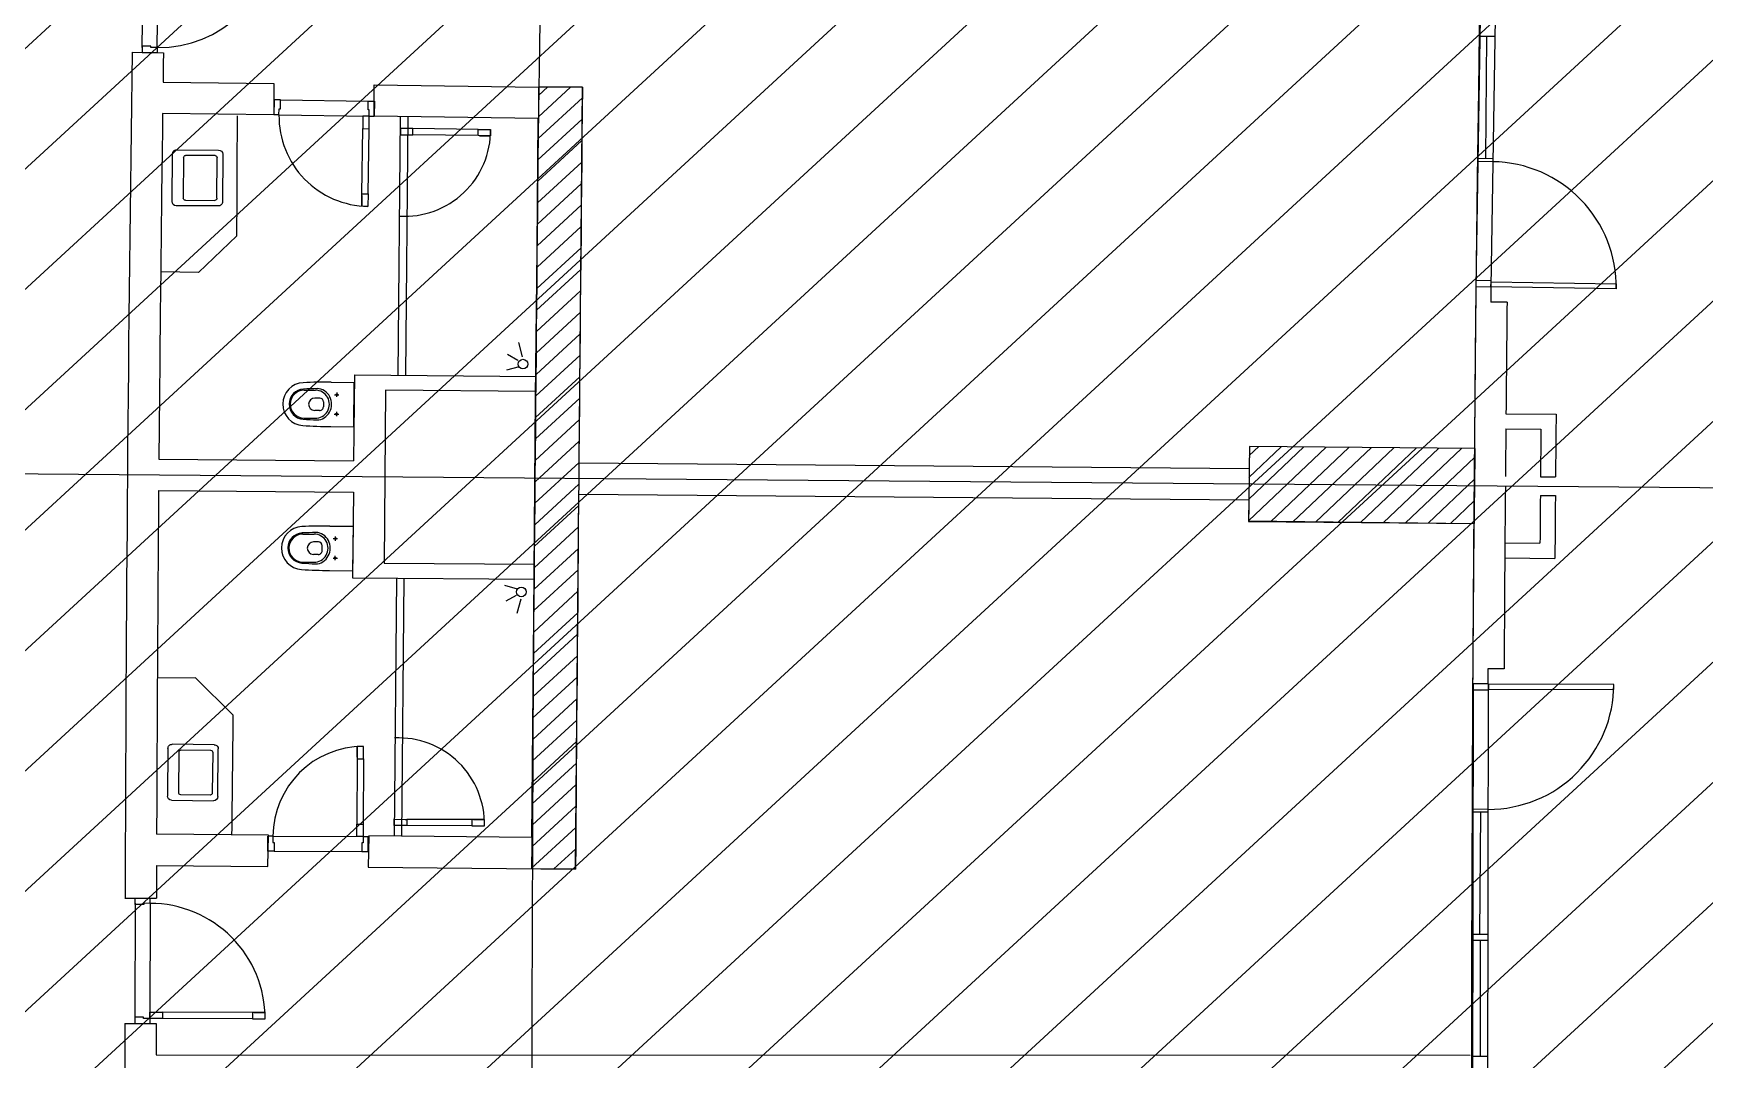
# Model space of a CAD drawing. Extents: x -678889171 to 586587, y -792238163 to 335485.
# Drawn here: x -678721626 to -678708285, y -792048259 to -792040063 of the extents above; entities that cross this region are included whole.
import ezdxf
from ezdxf.enums import TextEntityAlignment as Align

# ---------------------------------------------------------------- set-up
doc = ezdxf.new("R2010")
doc.units = 0
doc.header["$MEASUREMENT"] = 0
for name, color, linetype in [('A-FLOR-PATT', 252, 'Continuous'), ('A-SITE-PATT', 252, 'Continuous'), ('A-WALL', 252, 'Continuous')]:
    doc.layers.add(name, color=color, linetype=linetype)
doc.layers.add('BASEMENT3 LAYOUT$0$HATCH3', color=252, linetype='Continuous', lineweight=15)
doc.styles.add('Ground floor Towers$0$$Bas01-Rname$0$EN-SC', font='swissc.ttf')
doc.styles.add('Ground floor Towers$0$$Bas01-Rname$0$EN-SCL', font='swisscl.ttf')
doc.styles.add('Ground floor Towers$0$04-Ground Floor$0$V2-lower ground$0$LEVEL  FOR LICENSE LOWER GR$0$$LG- LEVEL$0$AR-SR', font='sarb.shx')

# ---------------------------------------------------------------- blocks, each defined once
blk = doc.blocks.new('A$C61C61320')
at = {"layer": 'BASEMENT3 LAYOUT$0$HATCH3'}
h = blk.add_hatch(dxfattribs=at)
h.set_pattern_fill('JIS_WOOD', color=256, scale=1000, style=0)
h.set_pattern_definition([(45, (-845711.5632553247, -468029.5931597503), (-499.9999991609842, 499.9999991609843), [])])
h.paths.add_polyline_path([(11086.00013759569, -61354.85490543771), (12440.74077330553, -169431.9252005816), (-18168.17453308101, -169031.9252005816), (-24087.31416799291, -98540.68329571502), (-23668.41511030192, -60233.84526748693)])
blk = doc.blocks.new('GR')
at = {"layer": 'A-FLOR-PATT'}
for p, q in [((87922.06118638365, 151725.4926614816), (88070.68067647384, 145727.3335899693)), ((88042.02436781392, 151728.4650512834), (88190.64385790408, 145730.3059797711)), ((77354.93473527214, 147205.9127432019), (77331.06739260045, 148125.6030986767)), ((77474.89434685577, 147209.0258748547), (77451.02700418408, 148128.7162303295)), ((88141.10402787403, 147729.6923369419), (88021.14084644393, 147726.7199471401)), ((88075.19489071405, 147728.0592721564), (88105.27310429864, 146753.5052929202)), ((77275.999391017, 147163.8500303036), (77525.92355307739, 147170.0286570987)), ((77424.65174772484, 147217.7253709647), (77354.67530763448, 147215.9093775006)), ((77354.67530763448, 147215.9093775006), (77355.97244582315, 147165.9262060074)), ((77355.97244582315, 147165.9262060074), (77475.93205740671, 147169.0393376602)), ((77424.91117536258, 147207.7287366661), (77424.65174772484, 147217.7253709647)), ((77474.89434685577, 147209.0258748547), (77424.91117536258, 147207.7287366661)), ((77474.89434685577, 147209.0258748547), (77475.93205740671, 147169.0393376602)), ((79216.3140189224, 146980.9915969043), (80529.57684070195, 147016.6561890004)), ((80879.33460165665, 147029.9384218194), (80529.5076596475, 147018.8360241544)), ((80529.50765964753, 147018.8360241544), (80879.33152809009, 147029.938324274)), ((80531.68780521146, 146950.301625755), (80603.37422443356, 147021.9880449771)), ((80537.1254230872, 146778.9625483341), (80785.09880482117, 147026.9359300681)), ((80974.47917688612, 144032.0151978391), (80879.33460165665, 147029.9384218194)), ((77532.25408139935, 146935.2571789788), (78416.46906802506, 146959.2700165467)), ((78416.46906802506, 146959.2700165467), (78427.928848989, 146709.4890600942)), ((79227.7737998864, 146731.2106404518), (79216.3140189224, 146980.9915969043)), ((80542.56304096294, 146607.6234709132), (80881.962984368, 146947.0234143182)), ((78474.65275370034, 146830.8021951146), (78424.67118139847, 146829.4448336186)), ((78424.67118139847, 146829.4448336186), (78427.92884898897, 146709.4890600942)), ((78466.55674533443, 146760.5565215929), (78476.5530597948, 146760.8279938921)), ((78467.91410683046, 146710.574949291), (78466.55674533443, 146760.5565215929)), ((78474.65275370034, 146830.8021951146), (79174.3947659265, 146849.8052560592)), ((78476.5530597948, 146760.8279938921), (78474.65275370034, 146830.8021951146)), ((79174.3947659265, 146849.8052560592), (79224.37633822838, 146851.1626175553)), ((79176.29507202096, 146779.8310548367), (79174.3947659265, 146849.8052560592)), ((79186.29138648135, 146780.102527136), (79176.29507202096, 146779.8310548367)), ((79187.64874797738, 146730.1209548341), (79186.29138648135, 146780.102527136)), ((79224.37633822838, 146851.1626175553), (79227.63400581888, 146731.2068440309)), ((80537.50713808843, 146766.7793815194), (79227.7737998864, 146731.2106404518)), ((80602.95769340175, 144707.1987136941), (80537.50713808843, 146766.7793815194)), ((80548.0006588387, 146436.2843934923), (80887.40073894584, 146775.6844735995)), ((88165.2546950137, 146754.9914878211), (88045.29151358361, 146752.0190980193)), ((78427.928848989, 146709.4890600942), (77539.09208689825, 146685.3507078662)), ((78467.91410683046, 146710.574949291), (78427.92884898897, 146709.4890600942)), ((78467.91410683046, 146710.574949291), (79187.6487479774, 146730.1209548341)), ((79187.6487479774, 146730.1209548341), (79137.66717567551, 146728.763593338)), ((79137.66717567551, 146728.763593338), (79140.02898467863, 146641.7956575328)), ((79140.02898467863, 146641.7956575328), (79140.3818986676, 146628.8004487343)), ((79140.3818986676, 146628.8004487343), (79190.36347096947, 146630.1578102303)), ((79154.49845822644, 146108.9920967949), (79140.3818986676, 146628.8004487343)), ((79187.64874797738, 146730.1209548341), (79227.63400581888, 146731.2068440309)), ((79190.36347096947, 146630.1578102303), (79187.6487479774, 146730.1209548341)), ((79204.48003052833, 146110.3494582909), (79190.36347096947, 146630.1578102303)), ((79503.51270615318, 144672.2599098512), (79438.06215083986, 146731.8405776765)), ((79540.87110373282, 146645.0247653738, 1.370197935225449e-07), (79440.91285793587, 146642.135284938, 1.370197935225449e-07)), ((79440.91285793587, 146642.135284938, 1.370197935225449e-07), (79442.35759815379, 146592.1561620396, 1.370197935225449e-07)), ((79563.48243273038, 144674.1656627881), (79498.03187741706, 146733.7463306134)), ((80060.65398187694, 146660.0500636401, 1.365773000798361e-07), (79540.87110373282, 146645.0247653738, 1.370080529922707e-07)), ((79542.31584395074, 146595.0456424754, 1.370197935225449e-07), (79540.87110373282, 146645.0247653738, 1.370197935225449e-07)), ((80060.65398187694, 146660.0500636401, 1.364954346887544e-07), (80160.61222767389, 146662.9395440759, 1.364954346887544e-07)), ((80062.09872209486, 146610.0709407416, 1.364954346887544e-07), (80060.65398187694, 146660.0500636401, 1.364954346887544e-07)), ((80160.61222767389, 146662.9395440759, 1.364954346887544e-07), (80162.05696789181, 146612.9604211774, 1.364954346887544e-07)), ((88165.84372750562, 146731.2210497808), (88045.88054607557, 146728.2486599791)), ((79442.35759815379, 146592.1561620396, 1.370197935225449e-07), (79529.32127199713, 146594.6700100187, 1.370197935225449e-07)), ((79529.32127199713, 146594.6700100187, 1.370197935225449e-07), (79542.31584395074, 146595.0456424754, 1.370197935225449e-07)), ((80062.09872209486, 146610.0709407416, 1.365782717872995e-07), (79542.31584395074, 146595.0456424754, 1.370090246997341e-07)), ((80162.05696789181, 146612.9604211774, 1.364954346887544e-07), (80062.09872209486, 146610.0709407416, 1.364954346887544e-07)), ((80162.05696789181, 146612.9604211774, 1.364954346887544e-07), (80075.09329404845, 146610.4465731983, 1.364954346887544e-07)), ((80075.09329404845, 146610.4465731983, 1.364954346887544e-07), (80162.05696789181, 146612.9604211774, 1.364954346887544e-07)), ((80553.43827671443, 146264.9453160714), (80892.83849352373, 146604.3455328807)), ((80558.8758945902, 146093.6062386505), (80898.2762481016, 146433.006592162)), ((80564.31351246595, 145922.2671612297), (80903.71400267948, 146261.6676514432)), ((79154.49845822646, 146108.9920967949), (79204.48003052833, 146110.3494582909)), ((79157.21318121855, 146009.0289521911), (79154.49845822646, 146108.9920967949)), ((79157.21318121855, 146009.0289521911), (79154.85137221543, 146095.9968879964)), ((79154.85137221543, 146095.9968879964), (79157.21318121855, 146009.0289521911)), ((79204.48003052833, 146110.3494582909), (79207.19475352042, 146010.3863136871)), ((80569.75113034171, 145750.9280838088), (80909.15175725732, 146090.3287107244)), ((79207.19475352042, 146010.3863136871), (79157.21318121855, 146009.0289521911)), ((80575.18874821742, 145579.5890063879), (80914.58951183518, 145918.9897700056)), ((78171.4049162346, 145732.2666881592), (77878.21796390766, 145427.1427081097)), ((80580.62636609317, 145408.249928967), (80920.02726641305, 145747.6508292868)), ((88189.4140450408, 145780.2747578927), (88069.44888298838, 145777.3184145141)), ((88190.64583852608, 145730.2899333476), (88070.68067647365, 145727.3335899689)), ((88189.62063986492, 145771.5155436809), (89189.31388010725, 145796.2832306934)), ((88190.61134731676, 145731.5278143287), (88189.62063986492, 145771.5155436809)), ((89190.30458755906, 145756.2955013411), (88190.61134731676, 145731.5278143287)), ((89189.31388010725, 145796.2832306934), (89190.30458755906, 145756.2955013411)), ((80586.06398396892, 145236.9108515461), (80925.46502099089, 145576.311888568)), ((88324.1929195295, 145613.5445485484), (88194.23052363713, 145610.3418398453)), ((77878.21796390768, 145427.1427081097), (77578.27688207132, 145421.1585202647)), ((80591.50160184466, 145065.5717741252), (80930.90277556877, 145404.9729478493)), ((88080.37007307273, 145407.1132081713), (88079.65163965744, 145407.0954067408)), ((80596.9392197204, 144894.2326967043), (80936.34053014664, 145233.6340071305)), ((80588.22900183627, 145034.172722696), (80592.49049016196, 145034.3015422689)), ((80602.37683759617, 144722.8936192835), (80941.77828472451, 145062.2950664118)), ((33387.76585642999, 142369.9277474364), (113940, 144975)), ((80488.85823173367, 144859.2649090915), (80453.55833577005, 144971.4431399739)), ((80607.81445547189, 144551.5545418625), (80947.21603930237, 144890.956125693)), ((80465.10759023944, 144778.1976804411), (80365.3894850224, 144746.8186979757)), ((80451.93124985023, 144828.8005451164), (80368.65689734099, 144872.852171804)), ((79153.56605570874, 144662.3166473711), (80602.95769340175, 144707.1987136941)), ((79153.56605570874, 144662.3166473711), (79175.39762950709, 143974.4226508208)), ((80613.25207334766, 144380.2154644417), (80952.65379388022, 144719.6171849742)), ((88351.55678052374, 144723.0963523092), (88751.14429646665, 144736.0031782293)), ((78758.68054531905, 144523.040428018), (78847.11823388831, 144526.3261585145)), ((78971.34956139926, 144595.5357336162), (79155.49998896522, 144601.380084155)), ((79001.25133391464, 144496.4343724033), (79036.23372075889, 144497.5446024152)), ((79018.18741233076, 144514.4806808313), (79019.29764234275, 144479.4982939871)), ((79166.76089337247, 144246.5587318777), (79155.49998896522, 144601.380084155)), ((80606.75230721936, 144587.2586979131), (79407.2528571937, 144550.1148283954)), ((79407.2528571937, 144550.1148283954), (79451.08235758933, 143169.0852025682)), ((80650.42450705664, 143209.4247378556), (80606.75230721936, 144587.2586979131)), ((80618.6896912234, 144208.8763870207), (80958.09154845809, 144548.2782442555)), ((88355.34383108933, 144603.1560929283), (88635.1979360024, 144612.1954849789)), ((78884.34618692142, 144464.8101265313), (78845.27977251743, 144463.5702824371)), ((78887.49289598396, 144365.6600472471), (78848.42648157997, 144364.4202031528)), ((78915.28271565534, 144435.7768492466), (78916.52617326876, 144396.596575981)), ((79023.10414524097, 144359.5586819497), (79024.21437525297, 144324.5762951054)), ((80624.12730909916, 144037.5373095999), (80963.529303036, 144376.9393035367)), ((88115.36295819725, 144436.8256807155), (86316.27006772533, 144379.6778729297)), ((88115.36295819731, 144436.8256807155), (86316.27006772533, 144379.6778729297)), ((86316.27006772533, 144379.6778729297), (86321.92065000816, 144204.7621617171)), ((86316.74320745096, 144306.6429440416), (86389.94652461114, 144382.0181901074)), ((86322.23666686844, 144132.8810654866), (86569.74151845147, 144387.7293403228)), ((86327.77879679107, 143959.1693014818), (86749.5365122918, 144393.4404905381)), ((86333.36955647646, 143785.5076100757), (86929.33150613213, 144399.1516407534)), ((86507.54790888802, 143785.435474148), (87109.12649997248, 144404.8627909688)), ((86687.34290272836, 143791.1466243633), (87288.9214938128, 144410.5739411841)), ((86867.1378965687, 143796.8577745787), (87468.71648765315, 144416.2850913995)), ((87046.932890409, 143802.568924794), (87648.51148149345, 144421.9962416148)), ((87226.72788424935, 143808.2800750094), (87828.3064753338, 144427.7073918301)), ((87406.52287808967, 143813.9912252247), (88008.10146917414, 144433.4185420455)), ((87586.31787193, 143819.70237544), (88115.87444427234, 144364.9707935191)), ((88132.64353742031, 143837.056295454), (88115.36295819731, 144436.8256807155)), ((78765.77251826662, 144299.5784980907), (78854.24058004499, 144301.9071950546)), ((78982.61046580652, 144240.7143813388), (79166.76089337247, 144246.5587318777)), ((79006.16806682484, 144341.5123735216), (79041.15045366909, 144342.6226035336)), ((88647.34861473273, 144232.3897784329), (88767.28606483084, 144236.2638028404)), ((80629.56492697488, 143866.198232179), (80968.96705761383, 144205.6003628179)), ((80974.40831496185, 144032.0129086729), (86320.77259263935, 144204.7250741817)), ((87766.11286577035, 143825.4135256554), (88121.39312880374, 144191.2348885025)), ((88652.21124690515, 144082.4686151074), (88772.14870103018, 144086.3426396451)), ((77621.46424682341, 143924.2247966115), (79175.39762950709, 143974.4226508208)), ((80635.00254485063, 143694.8591547581), (80974.40481219169, 144034.2614220991)), ((80982.40939253285, 143782.1409659014), (86328.84453213462, 143954.8554205765)), ((86327.7787967911, 143959.1693014819), (86333.38508455883, 143785.5235988734)), ((87945.90785961066, 143831.1246758707), (88126.91181333516, 144017.498983486)), ((80640.44016272642, 143523.5200773372), (80979.84256676957, 143862.9224813803)), ((86333.38508455883, 143785.5235988734), (88132.64353742031, 143837.056295454)), ((86333.5506469484, 143779.9084876687), (88132.64353742031, 143837.056295454)), ((88125.70285345099, 143836.8358260861), (88132.43049786658, 143843.7630784694)), ((77629.53597044606, 143674.3551360327), (79183.32784515011, 143724.5484190056)), ((79183.32784515011, 143724.5484190056), (79205.02971020751, 143040.7414326281)), ((80645.87778060218, 143352.1809999163), (80985.28032134744, 143691.5835406616)), ((81077.40983301087, 140788.7593032001), (80982.40939253285, 143782.1409659014)), ((88384.87906103337, 143692.5704107345), (88664.73079945357, 143701.6828213423)), ((88388.87241905858, 143572.6368422437), (88788.66067560785, 143585.6545735982)), ((79007.81416807736, 143446.5675349826), (79191.96459564332, 143452.4118855215)), ((79191.96459564332, 143452.4118855215), (79203.22550005066, 143097.5905332441)), ((80651.31539847793, 143180.8419224955), (80990.71807592535, 143520.2445999429)), ((78795.14515199716, 143374.0722293844), (78883.58284056644, 143377.3579598809)), ((78920.81079359956, 143315.8419278978), (78881.74437919556, 143314.6020838036)), ((78952.99077994691, 143247.6283773475), (78951.74732233348, 143286.808650613)), ((79037.71594059277, 143347.4661737697), (79072.69832743701, 143348.5764037817)), ((79055.76224902087, 143330.5300953535), (79054.65201900889, 143365.5124821978)), ((80656.75301635366, 143009.5028450745), (80996.15583050318, 143348.9056592241)), ((78802.23712494478, 143150.6102994571), (78890.70518672315, 143152.938996421)), ((78923.95750266212, 143216.6918486136), (78884.89108825811, 143215.4520045193)), ((79042.632673503, 143192.544174888), (79077.61506034725, 143193.6544049)), ((79060.67898193112, 143175.608096472), (79059.56875191913, 143210.5904833161)), ((79451.08235758933, 143169.0852025682), (80650.42450705664, 143209.4247378556)), ((80662.19063422942, 142838.1637676537), (81001.59358508103, 143177.5667185053)), ((79019.07507248469, 143091.7461827052), (79203.22550005066, 143097.5905332441)), ((79205.02971020751, 143040.7414326281), (80654.12238387241, 143089.4812564306)), ((79554.83253017679, 143052.5069519222), (79620.20623302902, 140992.6381518211)), ((79614.7987278858, 143054.5238980869), (79680.17603904773, 140994.5414032702)), ((80524.11536266211, 143004.1833419541), (80422.53824543866, 143028.8902297631)), ((80719.65267670533, 141027.5310950548), (80654.12238387241, 143089.4812564306)), ((80514.31880794356, 142952.8190218958), (80434.14428209567, 142903.3497485565)), ((80553.18205573679, 142924.8667870229), (80525.38795596929, 142810.5972540885)), ((80667.62825210519, 142666.8246902328), (81007.03133965889, 143006.2277777865)), ((80673.06586998088, 142495.4856128119), (81012.46909423676, 142834.8888370677)), ((80678.50348785664, 142324.146535391), (81017.90684881463, 142663.549896349)), ((88419.10817966332, 142686.911688493), (88289.21075968794, 142681.7041868962)), ((80683.94110573239, 142152.8074579701), (81023.3446033925, 142492.2109556302)), ((88293.40563320405, 142561.7759660102), (88173.50044560431, 142556.9690463962)), ((88296.4418012486, 142511.8575212322), (88176.5364068642, 142507.0505933284)), ((88413.84341795053, 136561.784707642), (88180.30187177201, 142557.2378469976)), ((88533.75248073766, 136566.4555385656), (88300.21093455912, 142561.9086779211)), ((89299.49838490416, 142599.6130706186), (88300.2562753206, 142560.6872521806)), ((88300.2562753206, 142560.6872521806), (88301.81330807031, 142520.717568056)), ((88301.81330807031, 142520.717568056), (89301.05541765392, 142559.643386494)), ((89301.05541765392, 142559.643386494), (89299.49838490416, 142599.6130706186)), ((80689.37872360814, 141981.4683805492), (81028.78235797035, 142320.8720149114)), ((77984.93593449146, 142191.6280769904), (77685.25242674605, 142177.8346632455)), ((78297.59178681261, 141906.4867958238), (77984.93593449144, 142191.6280769904)), ((80694.81634148388, 141810.1293031283), (81034.22011254822, 142149.5330741926)), ((80700.25395935962, 141638.7902257074), (81039.65786712608, 141978.1941334739)), ((79346.45503913643, 141698.972187288), (79296.49005592056, 141697.1012377334)), ((79296.49005592056, 141697.1012377334), (79299.74550814541, 141610.1621669378)), ((79299.74550814541, 141610.1621669378), (79296.49005592056, 141697.1012377334)), ((79296.49005592056, 141697.1012377334), (79300.23195502958, 141597.1712713017)), ((79350.19693824546, 141599.0422208562), (79346.45503913643, 141698.972187288)), ((80705.69157723537, 141467.4511482865), (81045.09562170395, 141806.8551927551)), ((79300.23195502958, 141597.1712713017), (79350.19693824546, 141599.0422208562)), ((79300.23195502957, 141597.1712713017), (79319.68983039644, 141077.5354458566)), ((79350.19693824544, 141599.0422208562), (79369.65481361232, 141079.4063954111)), ((80711.1291951111, 141296.1120708656), (81050.53337628182, 141635.5162520364)), ((88339.18216051864, 141561.4451516556), (88219.27309773171, 141556.7743207321)), ((80716.56681298687, 141124.7729934448), (81055.97113085967, 141464.1773113176)), ((88340.10761536466, 141537.6854332813), (88220.1985525777, 141533.0146023577)), ((88312.1787128571, 140560.8580904686), (88280.15308397115, 141535.3500178195)), ((80722.00443086261, 140953.4339160239), (81061.40888543753, 141292.8383705988)), ((80235.24450301267, 141150.1326945719, 1.320540089353048e-07), (79715.60150923354, 141130.8672068788, 1.324847618477394e-07)), ((80335.17584797018, 141153.8375960513, 1.319711718367597e-07), (80235.24450301267, 141150.1326945719, 1.319711718367597e-07)), ((80235.24450301267, 141150.1326945719, 1.319711718367597e-07), (80237.09695375239, 141100.1670220931, 1.319711718367597e-07)), ((80335.17584797018, 141153.8375960513, 1.319711718367597e-07), (80248.23557785714, 141150.6143317642, 1.319711718367597e-07)), ((80248.23557785714, 141150.6143317642, 1.319711718367597e-07), (80335.17584797018, 141153.8375960513, 1.319711718367597e-07)), ((80337.0282987099, 141103.8719235726, 1.319711718367597e-07), (80335.17584797018, 141153.8375960513, 1.319711718367597e-07)), ((79319.68983039644, 141077.5354458566), (79369.65481361232, 141079.4063954111)), ((79320.17627728061, 141064.5445502205), (79319.68983039644, 141077.5354458566)), ((79323.43172950545, 140977.6054794249), (79320.17627728061, 141064.5445502205)), ((79369.65481361232, 141079.4063954111), (79373.39671272133, 140979.4764289794)), ((80719.65267670533, 141027.5310950548), (79417.17832441055, 140986.1946816114)), ((79615.67016427602, 141127.1623053994, 1.324955306705502e-07), (79702.61043438906, 141130.3855696865, 1.324955306705502e-07)), ((79617.52261501574, 141077.1966329206, 1.324955306705502e-07), (79615.67016427602, 141127.1623053994, 1.324955306705502e-07)), ((79717.45395997327, 141080.9015344, 1.324955306705502e-07), (79617.52261501574, 141077.1966329206, 1.324955306705502e-07)), ((79702.61043438906, 141130.3855696865, 1.324955306705502e-07), (79715.60150923354, 141130.8672068788, 1.324955306705502e-07)), ((79715.60150923354, 141130.8672068788, 1.324955306705502e-07), (79717.45395997327, 141080.9015344, 1.324955306705502e-07)), ((80237.09695375239, 141100.1670220931, 1.320530372278414e-07), (79717.45395997327, 141080.9015344, 1.324837901402759e-07)), ((80237.09695375239, 141100.1670220931, 1.319711718367597e-07), (80337.0282987099, 141103.8719235726, 1.319711718367597e-07)), ((80727.44204873835, 140782.094838603), (81066.8466400154, 141121.49942988)), ((78617.52625802453, 140960.8162560257), (77724.84227776165, 140932.4852919515)), ((78653.90095441276, 140952.5347553945), (78613.92896784007, 140951.0379957509)), ((78618.41924677088, 140831.1220360329), (78613.92896784007, 140951.0379957509)), ((78622.53491274921, 140710.849343225), (78617.52625802453, 140960.8162560257)), ((78653.90095441276, 140952.5347553945), (79373.39671272133, 140979.4764289794)), ((78653.90095441276, 140952.5347553945), (78655.77190396727, 140902.5697721786)), ((78655.77190396727, 140902.5697721786), (78665.76490061045, 140902.9439620895)), ((78665.76490061045, 140902.9439620895), (78668.38422998675, 140832.9929855874)), ((79373.39671272133, 140979.4764289794), (79323.43172950545, 140977.6054794249)), ((79375.26766227583, 140929.5114457635), (79365.27466563265, 140929.1372558526)), ((79365.27466563265, 140929.1372558526), (79367.89399500896, 140859.1862793505)), ((79373.39671272133, 140979.4764289794), (79413.36869929402, 140980.973188623)), ((79373.39671272133, 140979.4764289794), (79375.26766227583, 140929.5114457635)), ((79417.85897822485, 140861.057228905), (79413.36869929402, 140980.973188623)), ((79417.17832441055, 140986.1946816114), (79422.18697913518, 140736.2277688107)), ((80905.52851894454, 140783.4046135125), (81072.28439459327, 140950.1604891613)), ((78668.38422998675, 140832.9929855874), (78618.41924677088, 140831.1220360329)), ((78668.38422998675, 140832.9929855874), (79367.89399500896, 140859.1862793505)), ((79367.89399500896, 140859.1862793505), (79417.85897822485, 140861.057228905)), ((79422.18697913516, 140736.2277688107), (81077.40983301087, 140788.7593032001)), ((81077.4098330109, 140788.7593032001), (80727.58289107648, 140777.6569033102)), ((77734.13995348639, 140682.654499102), (78622.53491274922, 140710.849343225)), ((88378.05811661862, 140563.424298136), (88258.14905383167, 140558.7534672124)), ((88380.00429617013, 140513.4621886413), (88260.09523338314, 140508.7913577178)), ((88356.0540864791, 139586.8277475289), (88320.04976477657, 140511.1267731795)), ((77492.59193416749, 140409.8289742651), (77744.02671937217, 140419.9654832243)), ((77574.16916878877, 140412.9852219869, -4.311640110203943e-09), (77694.07952938444, 140417.6226158438, -4.305425909877918e-09)), ((77576.10141622912, 140363.0225717387, -4.311640110203943e-09), (77574.16916878877, 140412.9852219869, -4.311640110203943e-09)), ((77575.71496674098, 140373.0151017884, -4.311640110203946e-09), (77611.26831964357, 139453.7023372208, -4.311640110203946e-09)), ((77646.04912657656, 140365.7277181552, -4.308015160013764e-09), (77576.10141622912, 140363.0225717387, -4.311640110203943e-09)), ((77695.62532733673, 140377.6524956452, -4.305425909877918e-09), (77645.66267708849, 140375.7202482049, -4.308015160013764e-09)), ((77645.66267708849, 140375.7202482049, -4.308015160013764e-09), (77646.04912657656, 140365.7277181552, -4.308015160013764e-09)), ((77695.62532733673, 140377.6524956452, -4.305425909877918e-09), (77694.07952938444, 140417.6226158438, -4.305425909877918e-09)), ((77695.62532733673, 140377.6524956452, -4.305425909877918e-09), (77731.1786802393, 139458.3397310777, -4.305425909877918e-09)), ((77792.58800908166, 139170.9078326192), (88273.66239800115, 139593.4488281271)), ((88416.00861787265, 139589.1631629907), (88296.09955508563, 139584.4923320671)), ((77532.87387719855, 139410.6406211175), (77782.67104932445, 139420.7111102551)), ((77680.82958050299, 139466.4000136869, -4.308015160013764e-09), (77610.88187015556, 139463.6948672704, -4.311640110203943e-09)), ((77610.88187015556, 139463.6948672704, -4.311640110203943e-09), (77612.81411759592, 139413.7322170222, -4.311640110203943e-09)), ((77612.81411759592, 139413.7322170222, -4.311640110203943e-09), (77732.7244781916, 139418.3696108791, -4.305425909877918e-09)), ((77681.21602999106, 139456.4074836373, -4.308015160013764e-09), (77680.82958050299, 139466.4000136869, -4.308015160013764e-09)), ((77731.1786802393, 139458.3397310777, -4.305425909877918e-09), (77681.21602999106, 139456.4074836373, -4.308015160013764e-09)), ((77729.24643279894, 139508.3023813259, -4.300920614641547e-09), (77816.18144423088, 139511.6644918721, -4.300920614641547e-09)), ((77731.1786802393, 139458.3397310777, -4.300920614641547e-09), (77729.24643279894, 139508.3023813259, -4.300920614641547e-09)), ((77831.10398073577, 139462.2042259584, -4.300920614641547e-09), (77731.1786802393, 139458.3397310777, -4.300920614641547e-09)), ((77731.1786802393, 139458.3397310777, -4.305425909877918e-09), (77732.7244781916, 139418.3696108791, -4.305425909877918e-09)), ((77816.18144423088, 139511.6644918721, -4.300920614641547e-09), (77829.17173329541, 139512.1668762066, -4.300920614641547e-09)), ((78548.63389687003, 139539.9912393478, -4.262962207650049e-09), (77829.17173329541, 139512.1668762066, -4.300247409606227e-09)), ((77829.17173329541, 139512.1668762066, -4.300920614641547e-09), (77831.10398073577, 139462.2042259584, -4.300920614641547e-09)), ((78550.56614431039, 139490.0285890995, -4.262962207650049e-09), (77831.10398073577, 139462.2042259584, -4.300247409606227e-09)), ((78648.5591973665, 139543.8557342285, -4.257783707378357e-09), (78548.63389687003, 139539.9912393478, -4.257783707378357e-09)), ((78548.63389687003, 139539.9912393478, -4.257783707378357e-09), (78550.56614431039, 139490.0285890995, -4.257783707378357e-09)), ((78550.56614431039, 139490.0285890995, -4.257783707378357e-09), (78650.49144480686, 139493.8930839802, -4.257783707378357e-09)), ((78648.5591973665, 139543.8557342285, -4.257783707378357e-09), (78561.62418593458, 139540.4936236822, -4.257783707378357e-09)), ((78561.62418593458, 139540.4936236822, -4.257783707378357e-09), (78648.5591973665, 139543.8557342285, -4.257783707378357e-09)), ((78650.49144480686, 139493.8930839802, -4.257783707378357e-09), (78648.5591973665, 139543.8557342285, -4.257783707378357e-09))]:
    blk.add_line(p, q, dxfattribs=at)
at = {"layer": 'A-FLOR-PATT', "extrusion": (-4.22607453180765e-17, -2.163912551135158e-18, -1)}
for p, q in [((77643.38370837382, 145985.0288553672), (77629.8734754161, 146364.7726029936)), ((77662.18819729867, 146399.4714836336), (77997.25620991027, 146411.3922774198)), ((77970.92331469746, 146365.7231429225), (77736.37570586934, 146357.3785872723)), ((77999.79618901067, 146025.6667031234), (77988.27275501739, 146349.5657819815)), ((78031.95509055001, 146379.0775555371), (78045.46532350773, 145999.3338079107)), ((77720.21834492811, 146340.0291469524), (77731.7417789214, 146016.1300680944)), ((78013.15060162515, 145964.6349272708), (77678.08258901356, 145952.7141334846)), ((77749.09121924127, 145999.9727071532), (77983.63882806938, 146008.3172628034))]:
    blk.add_line(p, q, dxfattribs=at)
at = {"layer": 'A-FLOR-PATT', "extrusion": (-4.231148529649639e-17, -6.255592479180542e-19, -1)}
for p, q in [((77787.37394170219, 141619.4800717682), (77798.9162584343, 141239.6714157579)), ((78154.9933151771, 141664.195437068), (77819.86803046206, 141654.0110399515)), ((77887.43430126522, 141270.3143620484), (77877.58938405255, 141594.2688039398)), ((77893.83642843249, 141611.5342880314), (78128.42412773304, 141618.663366013)), ((78145.68961182464, 141602.4163216332), (78155.53452903731, 141278.4618797417)), ((78201.0666000924, 141251.8926922977), (78189.52428336028, 141631.701348308)), ((77833.44722661749, 141207.1773269979), (78168.57251133252, 141217.3617241144)), ((78139.28748465737, 141261.1963956503), (77904.69978535682, 141254.0673176687))]:
    blk.add_line(p, q, dxfattribs=at)
at = {"layer": 'A-FLOR-PATT'}
for centre, radius in [((80494.82419927511, 144801.4776865575), 38.24641586430788), ((79018.74252733676, 144496.9894874092), 7.5), ((79023.65926024696, 144342.0674885276), 7.5), ((79055.20713401488, 143348.0212887757), 7.5), ((79060.12386692513, 143193.099289894), 7.5), ((80555.30832334794, 142982.9222333045), 38.24641586430788)]:
    blk.add_circle(centre, radius, dxfattribs=at)
for centre, radius, start, end in [((687279.656740699, 163488.6097753342), 623072.5456272444, 169.8809308091749, 188.016783999427), ((687377.2148750997, 163494.3993246956), 622619.9563395467, 169.8833632136182, 188.0029312343603), ((687457.6315433225, 163499.1463224945), 615150.2507543761, 171.0710527946992, 188.0887984813754), ((687457.6315433222, 163499.1463224945), 607150.2507543757, 171.117562181745, 188.0887984813754), ((687457.6315433218, 163499.1463224948), 599650.2507543752, 171.0076615978963, 188.0887984813754), ((77451.02700418408, 148128.7162303295), 919.9999999997037, 271.4865776564246, 1.486577656424619), ((687457.6315433225, 163499.1463224945), 610400.2507543761, 181.5335106554566, 182.1678109342719), ((687457.6315433225, 163499.1463224945), 610150.2507543761, 181.5335587307638, 181.5556128137226), ((2709696.618957219, 227336.5290468757), 2630393.626615855, 181.7497686197115, 181.8857837569594), ((2708097.788205021, 227287.082298179), 2628444.031791958, 181.749746392651, 181.8858624163555), ((687457.6315433225, 163499.1463224945), 610150.2507543761, 181.5790889087687, 181.8384862946949), ((-534190.705879883, 123925.9588651012), 612750.2507543761, 2.039449641507209, 2.129056534121134), ((79187.6487479774, 146730.1209548341), 719.9999999997044, 181.5556128128836, 271.5556128137396), ((79474.35139511073, 146629.4036368296, 1.01637120454248e-07), 687.0797532929823, 268.9386470879505, 2.797680606014917), ((88190.61135379273, 145731.5278144891), 999.9999999999948, 1.419229019667991, 91.41922902050149), ((687464.9088011675, 163579.7552134481), 599660.0284052789, 181.705999267611, 182.0090963564689), ((687464.9088011675, 163579.7552134481), 599540.0284052789, 181.7060581783086, 181.7175262831061), ((687464.9088011675, 163579.7552134481), 599410.0284052789, 181.7175926169165, 181.8027480367808), ((687464.9088011675, 163579.7552134481), 599010.0284052789, 181.8027164782626, 181.8505418600698), ((78762.83097952789, 144411.3286463084), 171.5000000000343, 95.02593356596914, 268.6096188107082), ((78762.83097952793, 144411.3286463085), 120.5, 95.02593356904939, 268.609618807624), ((78762.83097952793, 144411.3286463085), 111.7888557810301, 92.1277347259788, 271.5078176505571), ((79098.23299133898, 140597.5486657016), 4000.000000000616, 91.8177761883212, 95.0259335659557), ((79098.23299134019, 140597.5486657023), 3949, 93.44209822590149, 95.02593356904939), ((78851.28644340552, 144414.1359421959), 112.2676204798005, 271.5078176505571, 92.1277347259788), ((78867.13973600598, 144439.6050040892), 100, 58.09967929469154, 93.44209822590149), ((78851.28644340552, 144414.1359421959), 130, 305.5358730823749, 58.09967929469154), ((687464.9088011675, 163579.7552134481), 599410.0284052789, 181.8142184744361, 181.8505415197325), ((687464.9088011675, 163579.7552134481), 599130.0284052789, 181.8142017372545, 181.8505417579209), ((78846.8531270487, 144413.995242795), 49.59999999999997, 91.81777618833891, 271.8177761883389), ((78885.297812646, 144434.825223522), 30, 1.817776188338913, 91.81777618833891), ((78886.5412702594, 144395.6449502565), 30, 271.8177761883389, 1.817776188338913), ((528050.2541852805, 156806.8012377922), 441908.7531600771, 181.6114539372634, 181.6892494490159), ((528527.3658545546, 156825.8600703955), 440586.2236478687, 181.6113371759217, 181.6893662103551), ((78855.72703586542, 148238.7014492534), 4000.000000000718, 268.6096188107063, 271.8177761883408), ((78855.72703586557, 148238.7014492527), 3949, 268.609618807624, 270.1934541441309), ((78868.72282027491, 144389.7233888336), 100, 270.1934541441309, 305.5358730823749), ((687464.9088011675, 163579.7552134481), 599410.0284052789, 181.8577105413931, 181.9974879008088), ((687464.9088011675, 163579.7552134481), 599130.0284052789, 181.8648865021654, 181.9013213444945), ((687464.9088011675, 163579.7552134481), 599010.0284052789, 181.8648894780047, 181.9128076584891), ((687457.6315433225, 163499.1463224945), 610150.2507543761, 181.8619623892483, 182.1195916840305), ((78799.29558620605, 143262.3604476749), 171.500000000001, 95.02593356598453, 268.609618810718), ((79134.69759801865, 139448.5804670683), 4000.000000000462, 91.81777618834379, 95.02593356597828), ((78799.29558620608, 143262.3604476749), 120.5, 95.02593356904939, 268.609618807624), ((78799.29558620608, 143262.3604476749), 111.7888557810301, 92.1277347259788, 271.5078176505571), ((79134.69759801906, 139448.5804670688), 3949, 93.44209823255957, 95.02593356904939), ((78883.31773372684, 143265.0270441614), 49.59999999999997, 91.81777618833891, 271.8177761883389), ((78887.75105008367, 143265.1677435623), 112.2676204798005, 271.5078176505571, 92.1277347259788), ((78903.6043426841, 143290.6368054556), 100, 58.09967929469154, 93.44209823255957), ((78921.76241932412, 143285.8570248884), 30, 1.817776188338913, 91.81777618833891), ((78887.75105008367, 143265.1677435623), 130, 305.5358730823749, 58.09967929469154), ((78905.18742695305, 143240.7551902), 100, 270.193454150801, 305.5358730823749), ((78923.00587693756, 143246.6767516229), 30, 271.8177761883389, 1.817776188338913), ((78892.19164254203, 147089.7332506198), 4000.000000000709, 268.6096188107285, 271.817776188363), ((78892.19164254298, 147089.7332506191), 3949, 268.609618807624, 270.193454150801), ((687464.9088011675, 163579.7552134481), 599540.0284052789, 181.9975525680408, 182.0090206648852), ((88300.25628179364, 142560.6872524327), 999.9999999999949, 272.2308487405531, 2.230848741353775), ((-534170.5163132023, 123313.8441665776), 612750.2507543761, 1.649182256293826, 1.73878914880735), ((79373.39671272133, 140979.4764289794), 719.9999999997044, 92.14445089856623, 182.1444508985662), ((79650.04932180115, 141092.1044824519, 9.711285760225316e-08), 687.0797532929834, 0.9813383007796744, 94.8403718184994), ((687457.6315433225, 163499.1463224945), 610150.2507543761, 182.1430681301272, 182.1677532438501), ((77731.1786802393, 139458.3397310777, -4.305425909877918e-09), 919.9999999997044, 2.214743960769283, 92.21474396160244), ((687457.6315433225, 163499.1463224945), 610400.2507543761, 182.2616769881255, 182.3320764320737), ((687457.6315433225, 163499.1463224945), 610150.2507543761, 182.2616577580365, 182.2851338570237)]:
    blk.add_arc(centre, radius, start, end, dxfattribs=at)
at = {"layer": 'A-FLOR-PATT', "extrusion": (-4.22607453180765e-17, -2.163912551135158e-18, -1)}
for centre, radius, start, end in [((-77663.38027667726, 146365.9646823723), 33.52800000000002, 357.9624339080673, 87.96243391449607), ((-77736.97174555867, 146340.6251866418), 16.76400000000001, 357.9624339080673, 87.96243391449607), ((-77971.51935438678, 146348.9697422921), 16.76400000000001, 87.96243391449607, 177.9624339080673), ((-77998.44828928885, 146377.8854761585), 33.52800000000002, 87.96243391449607, 177.9624339080673), ((-77676.89050963498, 145986.2209347459), 33.52800000000002, 267.962433914496, 357.9624339080673), ((-77748.49517955194, 146016.7261077837), 16.76400000000001, 267.962433914496, 357.9624339080673), ((-77983.04278838006, 146025.070663434), 16.76400000000001, 177.9624339080673, 267.962433914496), ((-78011.95852224657, 145998.141728532), 33.52800000000002, 177.9624339080673, 267.962433914496)]:
    blk.add_arc(centre, radius, start, end, dxfattribs=at)
at = {"layer": 'A-FLOR-PATT', "extrusion": (-4.231148529649639e-17, -6.255592479180542e-19, -1)}
for centre, radius, start, end in [((-77820.88647017372, 141620.4985114798), 33.52799999999999, 358.2593272952968, 88.25932729529687), ((-77894.34564828832, 141594.7780237957), 16.764, 358.2593272952968, 88.25932729529687), ((-78128.93334758887, 141601.9071017773), 16.764, 88.25932729529687, 178.2593272952969), ((-78156.01175488875, 141630.6829085964), 33.52799999999999, 88.25932729529687, 178.2593272952969), ((-78138.77826480154, 141277.9526598859), 16.764, 178.2593272952969, 268.2593272952969), ((-77832.42878690583, 141240.6898554695), 33.52799999999999, 268.2593272952969, 358.2593272952968), ((-77904.19056550099, 141270.8235819043), 16.764, 268.2593272952969, 358.2593272952968), ((-78167.55407162086, 141250.874252586), 33.52799999999999, 178.2593272952969, 268.2593272952969)]:
    blk.add_arc(centre, radius, start, end, dxfattribs=at)
at = {"layer": 'A-FLOR-PATT', "style": 'Ground floor Towers$0$04-Ground Floor$0$V2-lower ground$0$LEVEL  FOR LICENSE LOWER GR$0$$LG- LEVEL$0$AR-SR', "flags": 12}
for tag, p in [('L', (30296.07288644527, 72859.53473235783)), ('P', (30237.50458115668, 72203.99769414036))]:
    blk.add_attdef(tag, text='', height=500, dxfattribs=at).set_placement(p, align=Align.RIGHT)
at = {"layer": 'A-FLOR-PATT'}
for tag, p, height, style in [('N', (85492.25876324323, 56633.4995742733), 250, 'Ground floor Towers$0$$Bas01-Rname$0$EN-SC'), ('N', (89389.48149106537, 56633.4995742733), 250, 'Ground floor Towers$0$$Bas01-Rname$0$EN-SC'), ('N', (94597.61363499537, 56633.4995742733), 250, 'Ground floor Towers$0$$Bas01-Rname$0$EN-SC'), ('AN', (85922.66280553787, 56313.08159666645), 200, 'Ground floor Towers$0$$Bas01-Rname$0$EN-SCL'), ('AN', (89819.88553336001, 56313.08159666645), 200, 'Ground floor Towers$0$$Bas01-Rname$0$EN-SCL'), ('AN', (95028.01767729002, 56313.08159666645), 200, 'Ground floor Towers$0$$Bas01-Rname$0$EN-SCL'), ('SN', (85299.47460008037, 56025.08594095582), 200, 'Ground floor Towers$0$$Bas01-Rname$0$EN-SCL'), ('F', (85927.04975899268, 56008.67972904726), 200, 'Ground floor Towers$0$$Bas01-Rname$0$EN-SCL'), ('SN', (89196.69732790251, 56025.08594095582), 200, 'Ground floor Towers$0$$Bas01-Rname$0$EN-SCL'), ('F', (89824.27248681482, 56008.67972904726), 200, 'Ground floor Towers$0$$Bas01-Rname$0$EN-SCL'), ('SN', (94404.82947183252, 56025.08594095582), 200, 'Ground floor Towers$0$$Bas01-Rname$0$EN-SCL'), ('F', (95032.40463074483, 56008.67972904726), 200, 'Ground floor Towers$0$$Bas01-Rname$0$EN-SCL')]:
    blk.add_attdef(tag, p, '', height=height, dxfattribs=dict(at, style=style))
at = {"layer": 'A-FLOR-PATT', "style": 'Ground floor Towers$0$$Bas01-Rname$0$EN-SCL', "width": 0.8}
for p in [(85305.16036184286, 56295.1433535593), (89202.383089665, 56295.1433535593), (94410.51523359501, 56295.1433535593)]:
    blk.add_attdef('FN', p, '', height=250, dxfattribs=at)

msp = doc.modelspace()

# ---------------------------------------------------------------- block references
at = {"layer": 'A-SITE-PATT', "rotation": 357.6731745000001}
msp.add_blockref('A$C61C61320', (-678706236.4347705, -791940527.995869, -212772), dxfattribs=at)

# ---------------------------------------------------------------- next in the draw order: block references
at = {"layer": 'A-WALL', "rotation": 357.6731745000001}
msp.add_blockref('GR', (-678804025.0995113, -792184118.4910543, -212772), dxfattribs=at)

doc.saveas('drawing.dxf')
